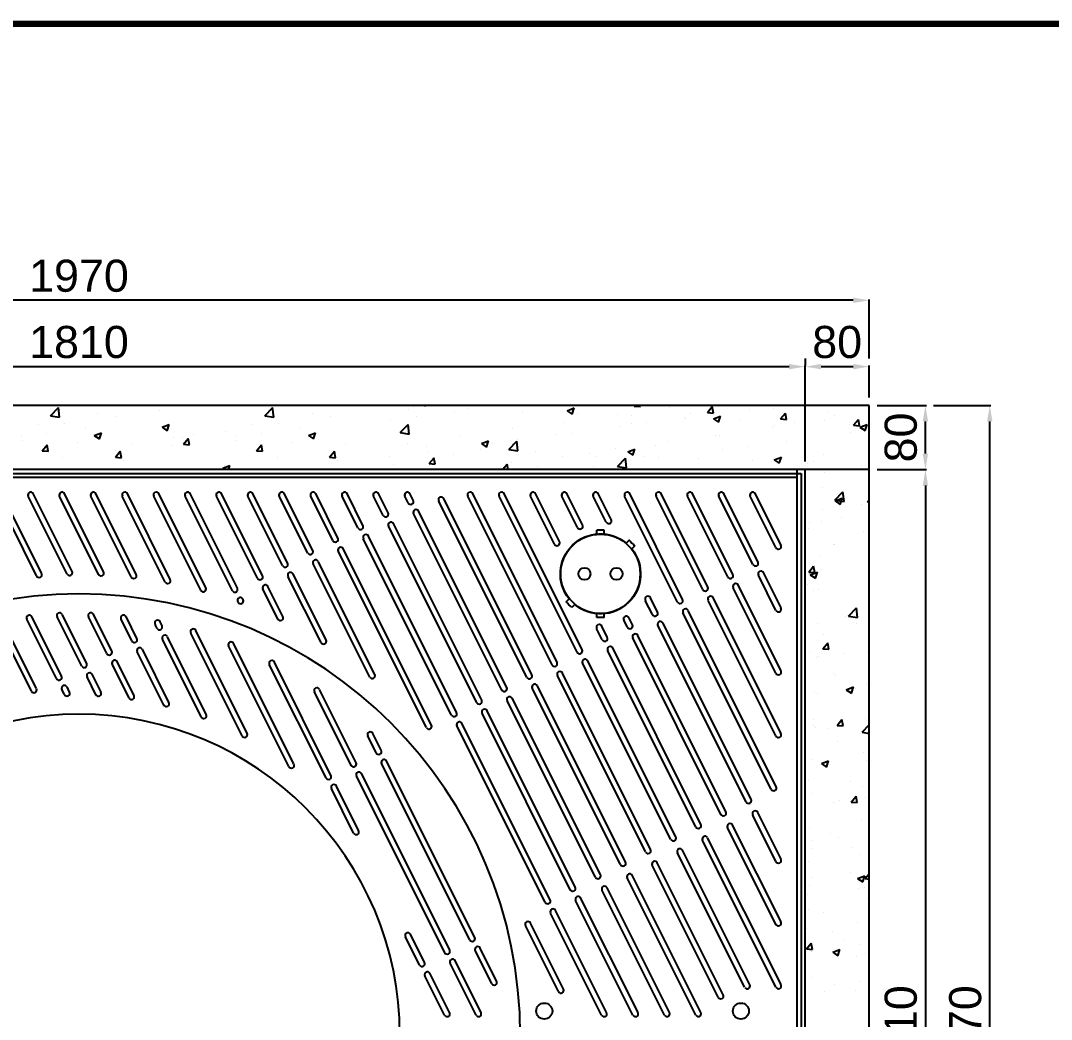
# Model space of a CAD drawing. Header units: millimetres. Extents: x 20003 to 26523, y -49763 to -45153.
# Drawn here: x 21369 to 22654, y -46549 to -45304 of the extents above; entities that cross this region are included whole.
import ezdxf

# ---------------------------------------------------------------- set-up
doc = ezdxf.new("R2010")
doc.units = ezdxf.units.MM
doc.layers.add('LAYOUT', color=7, linetype='Continuous')
doc.layers.add('받침틀', color=251, linetype='Continuous')
doc.styles.get("Standard").update_dxf_attribs({"font": 'arial.ttf'})
doc.dimstyles.new('ISO-25', dxfattribs={"dimtxt": 40, "dimasz": 20, "dimexe": 1.25, "dimexo": 10, "dimgap": 10, "dimtad": 1, "dimdec": 0, "dimtxsty": 'Standard', "dimcen": 2.5, "dimclrd": 3, "dimclre": 3, "dimclrt": 3, "dimadec": 0, "dimazin": 0, "dimtfac": 1, "dimtdec": 0, "dimtmove": 0, "dimatfit": 3, "dimfxl": 0, "dimarcsym": 0})

# ---------------------------------------------------------------- blocks, each defined once
blk = doc.blocks.new('*D36')
at = {"color": 3, "lineweight": -2, "transparency": 16777216}
for p, q in [((20537, -45725.3), (20537, -45734)), ((20557, -45735.3), (22327, -45735.3)), ((22347, -45853.6), (22347, -45734))]:
    blk.add_line(p, q, dxfattribs=at)
at = {"color": 3, "transparency": 16777216}
for points in [[(20557, -45731.9), (20557, -45738.6), (20537, -45735.3)], [(22327, -45731.9), (22327, -45738.6), (22347, -45735.3)]]:
    blk.add_solid(points, dxfattribs=at)
at = {"layer": 'Defpoints', "color": 0, "transparency": 16777216}
for p in [(20537, -45735.3), (22347, -45735.3), (22347, -45863.6)]:
    blk.add_point(p, dxfattribs=at)
at = {"color": 3, "transparency": 16777216, "insert": (21442, -45704.8), "char_height": 40, "attachment_point": 5}
blk.add_mtext('1810', dxfattribs=at)
blk = doc.blocks.new('*D37')
at = {"color": 3, "lineweight": -2, "transparency": 16777216}
for p, q in [((22347, -45725.3), (22347, -45734)), ((22367, -45735.3), (22407, -45735.3)), ((22427, -45773.6), (22427, -45734))]:
    blk.add_line(p, q, dxfattribs=at)
at = {"color": 3, "transparency": 16777216}
for points in [[(22367, -45731.9), (22367, -45738.6), (22347, -45735.3)], [(22407, -45731.9), (22407, -45738.6), (22427, -45735.3)]]:
    blk.add_solid(points, dxfattribs=at)
at = {"layer": 'Defpoints', "color": 0, "transparency": 16777216}
for p in [(22347, -45735.3), (22427, -45735.3), (22427, -45783.6)]:
    blk.add_point(p, dxfattribs=at)
at = {"color": 3, "transparency": 16777216, "insert": (22387, -45704.8), "char_height": 40, "attachment_point": 5}
blk.add_mtext('80', dxfattribs=at)
blk = doc.blocks.new('*D33')
at = {"color": 3, "lineweight": -2, "transparency": 16777216}
for p, q in [((20457, -45725.3), (20457, -45651.4)), ((22407, -45652.6), (20477, -45652.6)), ((22427, -45725.3), (22427, -45651.4))]:
    blk.add_line(p, q, dxfattribs=at)
at = {"color": 3, "transparency": 16777216}
for points in [[(20477, -45649.3), (20477, -45656), (20457, -45652.6)], [(22407, -45649.3), (22407, -45656), (22427, -45652.6)]]:
    blk.add_solid(points, dxfattribs=at)
at = {"layer": 'Defpoints', "color": 0, "transparency": 16777216}
for p in [(20457, -45652.6), (20457, -45735.3), (22427, -45735.3)]:
    blk.add_point(p, dxfattribs=at)
at = {"color": 3, "transparency": 16777216, "insert": (21442, -45622.2), "char_height": 40, "attachment_point": 5}
blk.add_mtext('1970', dxfattribs=at)
blk = doc.blocks.new('*D38')
at = {"color": 3, "lineweight": -2, "transparency": 16777216}
for p, q in [((22437, -45783.6), (22498.2, -45783.6)), ((22497, -45843.6), (22497, -45803.6)), ((22437, -45863.6), (22498.2, -45863.6))]:
    blk.add_line(p, q, dxfattribs=at)
at = {"color": 3, "transparency": 16777216}
for points in [[(22493.6, -45803.6), (22500.3, -45803.6), (22497, -45783.6)], [(22493.6, -45843.6), (22500.3, -45843.6), (22497, -45863.6)]]:
    blk.add_solid(points, dxfattribs=at)
at = {"layer": 'Defpoints', "color": 0, "transparency": 16777216}
for p in [(22427, -45783.6), (22497, -45783.6), (22427, -45863.6)]:
    blk.add_point(p, dxfattribs=at)
at = {"color": 3, "transparency": 16777216, "insert": (22466.5, -45823.6), "char_height": 40, "attachment_point": 5, "rotation": 90}
blk.add_mtext('80', dxfattribs=at)
blk = doc.blocks.new('*D39')
at = {"color": 3, "lineweight": -2, "transparency": 16777216}
for p, q in [((22477.6, -45863.6), (22498.2, -45863.6)), ((22497, -45883.6), (22497, -47253.6)), ((22437, -47273.6), (22498.2, -47273.6))]:
    blk.add_line(p, q, dxfattribs=at)
at = {"color": 3, "transparency": 16777216}
for points in [[(22493.6, -45883.6), (22500.3, -45883.6), (22497, -45863.6)], [(22493.6, -47253.6), (22500.3, -47253.6), (22497, -47273.6)]]:
    blk.add_solid(points, dxfattribs=at)
at = {"layer": 'Defpoints', "color": 0, "transparency": 16777216}
for p in [(22467.6, -45863.6), (22427, -47273.6), (22497, -47273.6)]:
    blk.add_point(p, dxfattribs=at)
at = {"color": 3, "transparency": 16777216, "insert": (22466.5, -46568.6), "char_height": 40, "attachment_point": 5, "rotation": 90}
blk.add_mtext('1410', dxfattribs=at)
blk = doc.blocks.new('*D34')
at = {"color": 3, "lineweight": -2, "transparency": 16777216}
for p, q in [((22507, -45783.6), (22578.5, -45783.6)), ((22577.2, -47333.6), (22577.2, -45803.6)), ((22507, -47353.6), (22578.5, -47353.6))]:
    blk.add_line(p, q, dxfattribs=at)
at = {"color": 3, "transparency": 16777216}
for points in [[(22573.9, -45803.6), (22580.6, -45803.6), (22577.2, -45783.6)], [(22573.9, -47333.6), (22580.6, -47333.6), (22577.2, -47353.6)]]:
    blk.add_solid(points, dxfattribs=at)
at = {"layer": 'Defpoints', "color": 0, "transparency": 16777216}
for p in [(22497, -45783.6), (22577.2, -45783.6), (22497, -47353.6)]:
    blk.add_point(p, dxfattribs=at)
at = {"color": 3, "transparency": 16777216, "insert": (22546.8, -46568.6), "char_height": 40, "attachment_point": 5, "rotation": 90}
blk.add_mtext('1570', dxfattribs=at)

msp = doc.modelspace()

# ---------------------------------------------------------------- linework, layer by layer
at = {"linetype": 'Continuous'}
for p, q in [((21406.6, -45796.5), (21416.5, -45786.2)), ((21417.9, -45798.3), (21416.5, -45786.2)), ((21673.6, -45796.5), (21683.5, -45786.2)), ((21684.8, -45798.3), (21683.4, -45786.2)), ((21859.4, -45785.1), (21859.4, -45785.1)), ((21873.1, -45783.6), (21874.1, -45784.3)), ((21874.1, -45784.3), (21874.3, -45783.6)), ((22050.3, -45790.2), (22059.2, -45786.8)), ((22056.6, -45794.5), (22059.2, -45786.8)), ((22134.1, -45784.4), (22134.8, -45783.6)), ((22134.1, -45784.4), (22141.7, -45785.1)), ((22141.7, -45785.1), (22141.4, -45783.6)), ((22177.8, -45786.3), (22177.8, -45786.3)), ((22225.2, -45792.4), (22231.4, -45785.1)), ((22232.8, -45793.1), (22231.3, -45785.1)), ((22239.4, -45785.2), (22239.4, -45785.2)), ((22309.1, -45784.3), (22309.1, -45784.3)), ((21406.6, -45796.5), (21417.9, -45798.2)), ((21465.6, -45794.1), (21465.6, -45794.1)), ((21488.7, -45797.2), (21488.7, -45797.2)), ((21542.4, -45789.5), (21542.4, -45789.5)), ((21673.5, -45796.5), (21684.8, -45798.2)), ((21732.5, -45794.1), (21732.5, -45794.1)), ((21755.6, -45797.2), (21755.6, -45797.2)), ((21852.9, -45789.1), (21852.9, -45789.1)), ((21862.2, -45797.4), (21862.2, -45797.4)), ((21910.3, -45791.1), (21910.3, -45791.1)), ((21927.2, -45787.9), (21927.2, -45787.9)), ((21995, -45790.8), (21995, -45790.8)), ((22050.3, -45790.3), (22056.6, -45794.5)), ((22062.8, -45793.6), (22062.8, -45793.6)), ((22112.6, -45795.3), (22112.6, -45795.3)), ((22130.6, -45796.5), (22130.6, -45796.5)), ((22197.1, -45799), (22197.1, -45799)), ((22198.4, -45799.4), (22198.4, -45799.4)), ((22204.7, -45793.6), (22204.7, -45793.6)), ((22225.2, -45792.4), (22232.8, -45793.1)), ((22232.8, -45800.4), (22241.7, -45797)), ((22232.8, -45800.4), (22239.1, -45804.7)), ((22239.1, -45804.7), (22241.7, -45797)), ((22277.3, -45788.5), (22277.3, -45788.5)), ((22307.2, -45788), (22307.2, -45788)), ((22316.3, -45800.4), (22322.4, -45793.1)), ((22316.3, -45800.4), (22323.9, -45801)), ((22323.8, -45801.1), (22322.4, -45793.1)), ((22375, -45790.9), (22375, -45790.9)), ((22383.3, -45796.1), (22383.3, -45796.1)), ((21391.5, -45806.8), (21391.5, -45806.8)), ((21423.5, -45806.2), (21423.5, -45806.2)), ((21450.2, -45812.2), (21450.2, -45812.2)), ((21545.5, -45810.9), (21554.4, -45807.4)), ((21545.5, -45810.9), (21551.8, -45815.1)), ((21551.8, -45815.1), (21554.4, -45807.5)), ((21658.4, -45806.8), (21658.4, -45806.8)), ((21690.4, -45806.2), (21690.4, -45806.2)), ((21717.2, -45812.2), (21717.2, -45812.2)), ((21830.4, -45801.6), (21830.4, -45801.6)), ((21842.2, -45817.5), (21852.1, -45807.2)), ((21853.5, -45819.3), (21852.1, -45807.2)), ((21982.5, -45812.9), (21982.5, -45812.9)), ((22046.6, -45804.8), (22046.6, -45804.8)), ((22117.2, -45809.6), (22117.2, -45809.6)), ((22130.7, -45806.3), (22130.7, -45806.3)), ((22149, -45805.4), (22149, -45805.4)), ((22266.2, -45802.2), (22266.2, -45802.2)), ((22306.4, -45810.9), (22306.4, -45810.9)), ((22309.2, -45808.8), (22309.2, -45808.8)), ((22334, -45805.1), (22334, -45805.1)), ((22371.6, -45802), (22371.6, -45802)), ((22401.8, -45808), (22401.8, -45808)), ((22407.4, -45808.3), (22413.5, -45801)), ((22407.4, -45808.3), (22415, -45809)), ((22414.9, -45809), (22413.5, -45801.1)), ((22415.3, -45810.6), (22424.2, -45807.2)), ((22415.3, -45810.6), (22421.7, -45814.9)), ((22421.7, -45814.9), (22424.2, -45807.2)), ((21370.3, -45822.7), (21370.3, -45822.7)), ((21402.1, -45818.5), (21402.1, -45818.5)), ((21461.1, -45821), (21470, -45817.6)), ((21461.1, -45821), (21467.4, -45825.3)), ((21467.4, -45825.3), (21470, -45817.6)), ((21560.3, -45823.8), (21560.3, -45823.8)), ((21570.9, -45824), (21570.9, -45824)), ((21572.1, -45832.1), (21578.3, -45824.8)), ((21579.7, -45832.8), (21578.2, -45824.9)), ((21584.4, -45819.5), (21584.4, -45819.5)), ((21624.5, -45815.7), (21624.5, -45815.7)), ((21637.3, -45822.7), (21637.3, -45822.7)), ((21669.1, -45818.5), (21669.1, -45818.5)), ((21728, -45821), (21736.9, -45817.6)), ((21728, -45821), (21734.3, -45825.3)), ((21734.3, -45825.3), (21736.9, -45817.6)), ((21842.2, -45817.5), (21853.5, -45819.3)), ((21917.3, -45821.8), (21917.3, -45821.8)), ((21988.9, -45826.4), (21988.9, -45826.4)), ((22037, -45820.1), (22037, -45820.1)), ((22056.6, -45819), (22056.6, -45819)), ((22235.2, -45821.5), (22235.2, -45821.5)), ((22240.4, -45820.5), (22240.4, -45820.5)), ((22404, -45817.5), (22404, -45817.5)), ((21371.8, -45826.8), (21371.8, -45826.8)), ((21396.3, -45840.1), (21402.4, -45832.8)), ((21403.8, -45840.8), (21402.4, -45832.8)), ((21439.6, -45829.7), (21439.6, -45829.7)), ((21507.3, -45832.5), (21507.3, -45832.5)), ((21557.1, -45833.3), (21557.1, -45833.3)), ((21572.1, -45832.1), (21579.7, -45832.8)), ((21638.7, -45826.8), (21638.7, -45826.8)), ((21663.2, -45840.1), (21669.3, -45832.8)), ((21670.7, -45840.8), (21669.3, -45832.8)), ((21706.5, -45829.7), (21706.5, -45829.7)), ((21774.3, -45832.5), (21774.3, -45832.5)), ((21851.3, -45831.4), (21851.3, -45831.4)), ((21875.1, -45835.4), (21875.1, -45835.4)), ((21942.9, -45838.3), (21942.9, -45838.3)), ((21943.6, -45831.2), (21952.5, -45827.8)), ((21943.6, -45831.2), (21949.9, -45835.5)), ((21949.9, -45835.5), (21952.5, -45827.8)), ((21957.1, -45830.6), (21957.1, -45830.6)), ((21977.7, -45838.6), (21987.6, -45828.2)), ((21977.7, -45838.5), (21989, -45840.3)), ((21982.5, -45831.7), (21982.5, -45831.7)), ((21989, -45840.3), (21987.6, -45828.2)), ((22111.1, -45837.5), (22111.1, -45837.5)), ((22126.1, -45841.4), (22135, -45838)), ((22132.4, -45845.6), (22135, -45838)), ((22161.1, -45834.2), (22161.1, -45834.2)), ((22176.3, -45828.6), (22176.3, -45828.6)), ((22243.9, -45838.6), (22243.9, -45838.6)), ((22275.7, -45834.4), (22275.7, -45834.4)), ((22323.8, -45828), (22323.8, -45828)), ((21396.3, -45840.1), (21403.9, -45840.8)), ((21422, -45848.4), (21422, -45848.4)), ((21487.2, -45839.5), (21487.2, -45839.5)), ((21487.4, -45848.1), (21493.5, -45840.8)), ((21487.4, -45848.1), (21495, -45848.8)), ((21494.9, -45848.8), (21493.4, -45840.8)), ((21497, -45851.7), (21497, -45851.7)), ((21663.2, -45840.1), (21670.8, -45840.8)), ((21688.9, -45848.4), (21688.9, -45848.4)), ((21754.1, -45839.5), (21754.1, -45839.5)), ((21754.3, -45848.1), (21760.4, -45840.8)), ((21754.3, -45848.1), (21761.9, -45848.8)), ((21761.8, -45848.8), (21760.4, -45840.8)), ((21764, -45851.7), (21764, -45851.7)), ((21828.8, -45847.5), (21828.8, -45847.5)), ((21876.9, -45841.2), (21876.9, -45841.2)), ((21878.5, -45856.1), (21884.6, -45848.8)), ((21886, -45856.7), (21884.5, -45848.8)), ((21908.5, -45844.5), (21908.5, -45844.5)), ((22010.7, -45841.1), (22010.7, -45841.1)), ((22045.1, -45847.1), (22045.1, -45847.1)), ((22078.5, -45844), (22078.5, -45844)), ((22087, -45846.9), (22087, -45846.9)), ((22113.3, -45859.6), (22123.2, -45849.3)), ((22124.5, -45861.3), (22123.1, -45849.3)), ((22126.1, -45841.4), (22132.4, -45845.6)), ((22146.3, -45846.9), (22146.3, -45846.9)), ((22163.7, -45849.1), (22163.7, -45849.1)), ((22214.1, -45849.7), (22214.1, -45849.7)), ((22308.6, -45851.5), (22317.5, -45848.1)), ((22308.6, -45851.6), (22314.9, -45855.8)), ((22314.9, -45855.8), (22317.5, -45848.1)), ((22370, -45844.3), (22370, -45844.3)), ((21416.8, -45862.3), (21416.8, -45862.3)), ((21621.3, -45862), (21630.2, -45858.6)), ((21621.3, -45862), (21623.7, -45863.6)), ((21622.9, -45858), (21622.9, -45858)), ((21628.5, -45863.6), (21630.2, -45858.6)), ((21683.7, -45862.3), (21683.7, -45862.3)), ((21834.4, -45857.2), (21834.4, -45857.2)), ((21878.5, -45856.1), (21886.1, -45856.7)), ((21969.9, -45863.6), (21975.7, -45856.7)), ((21976.9, -45863.6), (21975.6, -45856.7)), ((21981, -45855.2), (21981, -45855.2)), ((22013, -45859.6), (22013, -45859.6)), ((22083.8, -45859.6), (22083.8, -45859.6)), ((22113.2, -45859.6), (22124.5, -45861.3)), ((22115.6, -45855.5), (22115.6, -45855.5)), ((22238.9, -45862.7), (22238.9, -45862.7)), ((22281.9, -45852.6), (22281.9, -45852.6)), ((22304.8, -45853.2), (22304.8, -45853.2)), ((22349.7, -45855.5), (22349.7, -45855.5)), ((22357.7, -45853.2), (22357.7, -45853.2)), ((22402.4, -45863.4), (22402.4, -45863.4)), ((22417.5, -45858.3), (22417.5, -45858.3)), ((22370.6, -45867.6), (22370.6, -45867.6)), ((22368.5, -45886.5), (22368.5, -45886.5)), ((22384.3, -45901.6), (22394.2, -45891.3)), ((22384.3, -45901.6), (22395.6, -45903.3)), ((22384.4, -45902.7), (22393.3, -45899.3)), ((22384.4, -45902.7), (22390.8, -45907)), ((22390.8, -45907), (22393.3, -45899.3)), ((22395.6, -45903.4), (22394.2, -45891.3)), ((22425, -45903.9), (22427, -45901.6)), ((22369, -45913.5), (22369, -45913.5)), ((22417.1, -45907.1), (22417.1, -45907.1)), ((22425, -45903.9), (22427, -45904)), ((22426.5, -45916.3), (22426.5, -45916.3)), ((22352.5, -45929), (22352.5, -45929)), ((22367, -45928.8), (22367, -45928.8)), ((22392.8, -45923.2), (22392.8, -45923.2)), ((22351.8, -45937.4), (22351.8, -45937.4)), ((22419.6, -45940.3), (22419.6, -45940.3)), ((22382.9, -45956.9), (22382.9, -45956.9)), ((22383.7, -45957.2), (22383.7, -45957.2)), ((22365.4, -45971.1), (22365.4, -45971.1)), ((22351.6, -45991.4), (22357.7, -45984.1)), ((22351.6, -45991.4), (22359.2, -45992.1)), ((22353.5, -45994.8), (22362.4, -45991.4)), ((22359.1, -45992.1), (22357.6, -45984.1)), ((22359.8, -45999), (22362.4, -45991.4)), ((22367.5, -45987.8), (22367.5, -45987.8)), ((22353.5, -45994.8), (22359.8, -45999)), ((22350.3, -46007.3), (22350.3, -46007.3)), ((22357.3, -46014), (22357.3, -46014)), ((22363.9, -46013.4), (22363.9, -46013.4)), ((22401.2, -46046.4), (22411.1, -46036)), ((22412.5, -46048.1), (22411.1, -46036)), ((22362.3, -46055.7), (22362.3, -46055.7)), ((22397.1, -46046.9), (22397.1, -46046.9)), ((22401.2, -46046.3), (22412.5, -46048.1)), ((22410.6, -46055.5), (22410.6, -46055.5)), ((22426.5, -46047.5), (22426.5, -46047.5)), ((22369.6, -46069.7), (22369.6, -46069.7)), ((22369.2, -46087), (22375.3, -46079.7)), ((22376.7, -46087.6), (22375.2, -46079.7)), ((22426.2, -46077.1), (22426.2, -46077.1)), ((22352.1, -46089.8), (22352.1, -46089.8)), ((22369.2, -46087), (22376.8, -46087.6)), ((22395.5, -46092.8), (22395.5, -46092.8)), ((22424.9, -46089.8), (22424.9, -46089.8)), ((22360.8, -46097.9), (22360.8, -46097.9)), ((22363.7, -46097), (22363.7, -46097)), ((22382.5, -46117.7), (22382.5, -46117.7)), ((22385.3, -46120.1), (22385.3, -46120.1)), ((22398.4, -46138), (22407.3, -46134.6)), ((22404.8, -46142.3), (22407.3, -46134.6)), ((22423.4, -46132.1), (22423.4, -46132.1)), ((22359.2, -46140.2), (22359.2, -46140.2)), ((22362, -46142.9), (22362, -46142.9)), ((22398.4, -46138), (22404.8, -46142.3)), ((22410.1, -46136.5), (22410.1, -46136.5)), ((22357, -46174.9), (22357, -46174.9)), ((22357.7, -46182.5), (22357.7, -46182.5)), ((22360.6, -46185), (22360.6, -46185)), ((22386.8, -46182.5), (22392.9, -46175.2)), ((22386.8, -46182.5), (22394.4, -46183.2)), ((22394.3, -46183.2), (22392.9, -46175.2)), ((22418, -46191.1), (22427, -46181.8)), ((22421.8, -46174.4), (22421.8, -46174.4)), ((22376.7, -46186.6), (22376.7, -46186.6)), ((22418, -46191.1), (22427, -46192.5)), ((22387.4, -46202.1), (22387.4, -46202.1)), ((22420.3, -46216.6), (22420.3, -46216.6)), ((22356.1, -46224.8), (22356.1, -46224.8)), ((22367.5, -46230.1), (22376.4, -46226.7)), ((22367.5, -46230.1), (22373.9, -46234.4)), ((22373.9, -46234.4), (22376.4, -46226.7)), ((22423.5, -46226.1), (22423.5, -46226.1)), ((22425.8, -46237.9), (22425.8, -46237.9)), ((22351.7, -46250.6), (22351.7, -46250.6)), ((22403.1, -46252.4), (22403.1, -46252.4)), ((22418.7, -46258.9), (22418.7, -46258.9)), ((22354.6, -46267), (22354.6, -46267)), ((22404.4, -46278), (22410.6, -46270.7)), ((22412, -46278.7), (22410.5, -46270.7)), ((22421.9, -46272), (22421.9, -46272)), ((22382.2, -46278.5), (22382.2, -46278.5)), ((22390.1, -46276.2), (22390.1, -46276.2)), ((22404.4, -46278), (22412, -46278.7)), ((22417.2, -46301.2), (22417.2, -46301.2)), ((22353.1, -46309.3), (22353.1, -46309.3)), ((22356.7, -46326.3), (22356.7, -46326.3)), ((22378.4, -46317.3), (22378.4, -46317.3)), ((22388.5, -46322.1), (22388.5, -46322.1)), ((22356.6, -46335.7), (22356.6, -46335.7)), ((22405.2, -46334.4), (22405.2, -46334.4)), ((22351.5, -46351.6), (22351.5, -46351.6)), ((22415.7, -46343.5), (22415.7, -46343.5)), ((22403.2, -46365.9), (22403.2, -46365.9)), ((22355.1, -46372.2), (22355.1, -46372.2)), ((22412.4, -46373.3), (22418.8, -46377.6)), ((22412.5, -46373.3), (22421.3, -46369.9)), ((22418.8, -46377.6), (22421.3, -46369.9)), ((22422.1, -46373.5), (22427, -46367.7)), ((22422.1, -46373.5), (22427, -46374)), ((22353.1, -46381.9), (22353.1, -46381.9)), ((22414.1, -46385.7), (22414.1, -46385.7)), ((22420.9, -46384.7), (22420.9, -46384.7)), ((22350, -46393.9), (22350, -46393.9)), ((22425.4, -46398.7), (22425.4, -46398.7)), ((22351.4, -46411.4), (22351.4, -46411.4)), ((22369.8, -46416), (22369.8, -46416)), ((22412.6, -46428), (22412.6, -46428)), ((22348.4, -46436.2), (22348.4, -46436.2)), ((22381.8, -46439.3), (22381.8, -46439.3)), ((22348.6, -46461.1), (22354.7, -46453.8)), ((22356.1, -46461.8), (22354.6, -46453.8)), ((22396.2, -46449.6), (22396.2, -46449.6)), ((22416.6, -46455.5), (22416.6, -46455.5)), ((22348.6, -46461.1), (22356.2, -46461.8)), ((22355.2, -46463.8), (22355.2, -46463.8)), ((22381.5, -46465.4), (22390.4, -46462)), ((22381.5, -46465.4), (22387.9, -46469.7)), ((22387.9, -46469.7), (22390.4, -46462)), ((22422.9, -46466.7), (22422.9, -46466.7)), ((22411, -46470.3), (22411, -46470.3)), ((22356.2, -46496.5), (22356.2, -46496.5)), ((22383.2, -46505.6), (22383.2, -46505.6)), ((22415, -46501.4), (22415, -46501.4)), ((22370.9, -46514.2), (22370.9, -46514.2)), ((22409.5, -46512.6), (22409.5, -46512.6))]:
    msp.add_line(p, q, dxfattribs=at)
for p, q in [((20542, -45868.6), (22342, -45868.6)), ((22342, -45868.6), (22342, -46568.6)), ((21389.1, -45996.1), (21339.5, -45896.8)), ((21395.4, -45992.9), (21345.8, -45893.6)), ((21427.2, -45993.8), (21378.6, -45896.8)), ((21433.4, -45990.7), (21384.9, -45893.6)), ((21466.5, -45994.2), (21417.8, -45896.8)), ((21472.7, -45991), (21424, -45893.6)), ((21507.2, -45997.4), (21456.9, -45896.8)), ((21513.4, -45994.2), (21463.2, -45893.6)), ((21549.5, -46003.8), (21496, -45896.8)), ((21555.8, -46000.7), (21502.3, -45893.6)), ((21593.8, -46014.1), (21535.2, -45896.8)), ((21600.1, -46010.9), (21541.4, -45893.6)), ((21633.2, -46014.6), (21574.3, -45896.8)), ((21639.5, -46011.5), (21580.5, -45893.6)), ((21664.5, -45999), (21613.4, -45896.8)), ((21670.8, -45995.9), (21619.7, -45893.6)), ((21695.8, -45983.3), (21652.5, -45896.8)), ((21702.1, -45980.2), (21658.8, -45893.6)), ((21727.1, -45967.7), (21691.7, -45896.8)), ((21733.4, -45964.5), (21697.9, -45893.6)), ((21758.4, -45952), (21730.8, -45896.8)), ((21764.7, -45948.9), (21737.1, -45893.6)), ((21789.7, -45936.4), (21769.9, -45896.8)), ((21796, -45933.2), (21776.2, -45893.6)), ((21821, -45920.7), (21809.1, -45896.8)), ((21827.3, -45917.6), (21815.3, -45893.6)), ((21852.4, -45905.1), (21848.2, -45896.8)), ((21858.6, -45901.9), (21854.5, -45893.6)), ((22000.3, -46122.7), (21890.4, -45902.8)), ((22006.6, -46119.6), (21896.6, -45899.7)), ((22031.6, -46107.1), (21926.5, -45896.8)), ((22037.9, -46103.9), (21932.7, -45893.6)), ((22062.9, -46091.4), (21965.6, -45896.8)), ((22069.2, -46088.3), (21971.9, -45893.6)), ((22034.6, -45956.6), (22004.7, -45896.8)), ((22040.9, -45953.4), (22011, -45893.6)), ((22063.3, -45935.7), (22043.9, -45896.8)), ((22069.6, -45932.6), (22050.1, -45893.6)), ((22099.1, -45929), (22083, -45896.8)), ((22105.4, -45925.9), (22089.3, -45893.6)), ((22188.1, -46028.8), (22122.1, -45896.8)), ((22194.4, -46025.7), (22128.4, -45893.6)), ((22219.4, -46013.1), (22161.3, -45896.8)), ((22225.7, -46010), (22167.5, -45893.6)), ((22250.7, -45997.5), (22200.4, -45896.8)), ((22257, -45994.4), (22206.6, -45893.6)), ((22282, -45981.8), (22239.5, -45896.8)), ((22288.3, -45978.7), (22245.8, -45893.6)), ((22310.7, -45960.9), (22278.6, -45896.8)), ((22317, -45957.8), (22284.9, -45893.6)), ((21975.3, -46135.2), (21865.3, -45915.4)), ((21969, -46138.4), (21859.1, -45918.5)), ((21937.7, -46154), (21827.8, -45934.1)), ((21944, -46150.9), (21834, -45931)), ((22096.5, -45939.1), (22087.5, -45939.1)), ((22087.5, -45944.4), (22087.5, -45939.1)), ((22096.5, -45944.4), (22096.5, -45939.1)), ((21906.4, -46169.7), (21796.4, -45949.8)), ((21912.6, -46166.5), (21802.7, -45946.7)), ((21875.1, -46185.3), (21765.1, -45965.4)), ((21881.3, -46182.2), (21771.4, -45962.3)), ((21810.7, -46119.1), (21740.1, -45978)), ((21804.4, -46122.3), (21733.8, -45981.1)), ((22317, -46036), (22295, -45992.1)), ((21743.8, -46079.2), (21702.5, -45996.7)), ((21750, -46076.1), (21708.8, -45993.6)), ((22310.7, -46039.2), (22288.8, -45995.3)), ((21690, -46049.9), (21671.2, -46012.4)), ((21696.2, -46046.7), (21677.5, -46009.3)), ((22310.7, -46117.4), (22257.4, -46010.9)), ((22317, -46114.3), (22263.7, -46007.8)), ((21640.4, -46029), (21639.9, -46028.1)), ((21646.6, -46025.8), (21646.2, -46024.9)), ((22156.8, -46044.4), (22147.9, -46026.7)), ((22163.1, -46041.3), (22154.2, -46023.6)), ((22310.7, -46195.7), (22226.1, -46026.6)), ((22317, -46192.5), (22232.4, -46023.4)), ((21451.6, -46105.4), (21421, -46044.1)), ((21483, -46089.8), (21460, -46044)), ((22087.5, -46048.1), (22087.5, -46042.9)), ((22096.5, -46048.1), (22096.5, -46042.9)), ((22304.8, -46262.1), (22194.8, -46042.2)), ((22311, -46259), (22201.1, -46039.1)), ((21382.8, -46139.9), (21340.6, -46055.5)), ((21389, -46136.7), (21346.8, -46052.3)), ((21414.1, -46124.2), (21377, -46050.1)), ((21420.3, -46121.1), (21383.3, -46046.9)), ((21445.4, -46108.5), (21414.7, -46047.2)), ((21476.7, -46092.9), (21453.8, -46047.1)), ((21508, -46077.2), (21494.4, -46050.1)), ((21514.3, -46074.1), (21500.7, -46046.9)), ((21539.3, -46061.6), (21536.8, -46056.6)), ((21545.6, -46058.5), (21543.1, -46053.5)), ((22096.5, -46048.1), (22087.5, -46048.1)), ((22125.5, -46060.1), (22121.1, -46051.3)), ((22131.8, -46057), (22127.4, -46048.2)), ((22279.7, -46274.6), (22169.8, -46054.7)), ((21645.4, -46195.5), (21581.3, -46067.4)), ((21651.6, -46192.4), (21587.6, -46064.2)), ((22094.2, -46075.7), (22087.2, -46061.8)), ((22100.5, -46072.6), (22093.5, -46058.6)), ((22248.4, -46290.3), (22138.5, -46070.4)), ((22273.5, -46277.7), (22163.5, -46057.9)), ((21594.5, -46172), (21546, -46075)), ((21600.7, -46168.8), (21552.3, -46071.9)), ((21709.9, -46230.6), (21634.8, -46080.3)), ((22242.2, -46293.4), (22132.2, -46073.5)), ((21547.9, -46157.1), (21514.7, -46090.7)), ((21554.2, -46153.9), (21521, -46087.5)), ((21703.6, -46233.8), (21628.5, -46083.5)), ((22210.9, -46309), (22100.9, -46089.2)), ((22217.1, -46305.9), (22107.2, -46086)), ((21504.4, -46148.3), (21483.4, -46106.3)), ((21510.6, -46145.1), (21489.7, -46103.2)), ((21749.9, -46247.9), (21679.2, -46106.7)), ((21756.1, -46244.8), (21685.5, -46103.5)), ((22179.6, -46324.7), (22069.6, -46104.8)), ((22185.8, -46321.6), (22075.9, -46101.7)), ((21469.5, -46141), (21458.4, -46118.8)), ((22148.3, -46340.3), (22038.3, -46120.5)), ((22154.5, -46337.2), (22044.6, -46117.3)), ((21430.3, -46140.9), (21427.1, -46134.5)), ((21463.2, -46144.2), (21452.1, -46122)), ((22123.2, -46352.9), (22013.3, -46133)), ((21424, -46144), (21420.8, -46137.6)), ((21781.2, -46232.3), (21735.4, -46140.7)), ((21787.4, -46229.1), (21741.6, -46137.6)), ((22116.9, -46356), (22007, -46136.1)), ((22085.6, -46371.7), (21975.7, -46151.8)), ((22091.9, -46368.5), (21982, -46148.6)), ((22054.3, -46387.3), (21944.4, -46167.4)), ((22060.6, -46384.2), (21950.7, -46164.3)), ((22023, -46403), (21913.1, -46183.1)), ((22029.3, -46399.8), (21919.4, -46180)), ((21812.5, -46216.6), (21802, -46195.7)), ((21818.7, -46213.5), (21808.3, -46192.5)), ((21929.1, -46449.9), (21819.2, -46230)), ((21935.4, -46446.8), (21825.4, -46226.9)), ((21897.8, -46465.6), (21787.9, -46245.7)), ((21904.1, -46462.4), (21794.1, -46242.6)), ((21784.3, -46316.8), (21756.6, -46261.3)), ((21790.5, -46313.6), (21762.8, -46258.2)), ((22310.7, -46352.2), (22281.7, -46294.3)), ((22317, -46349.1), (22288, -46291.2)), ((22310.7, -46430.5), (22250.4, -46309.9)), ((22317, -46427.3), (22256.7, -46306.8)), ((22310.7, -46508.7), (22219.1, -46325.6)), ((22317, -46505.6), (22225.4, -46322.5)), ((22278, -46505.9), (22194.1, -46338.1)), ((22271.7, -46509), (22187.8, -46341.2)), ((22238.7, -46521.3), (22156.5, -46356.9)), ((22245, -46518.2), (22162.8, -46353.8)), ((22210.8, -46543.6), (22125.2, -46372.5)), ((22217, -46540.5), (22131.5, -46369.4)), ((22171.6, -46543.6), (22093.9, -46388.2)), ((22177.9, -46540.5), (22100.2, -46385.1)), ((22132.5, -46543.6), (22061, -46400.7)), ((22138.8, -46540.5), (22067.3, -46397.6)), ((22093.4, -46543.6), (22029.7, -46416.4)), ((22099.6, -46540.5), (22036, -46413.2)), ((22045.9, -46511.3), (22004.7, -46428.9)), ((21872.8, -46478.1), (21855.1, -46442.8)), ((22039.6, -46514.4), (21998.4, -46432)), ((21866.5, -46481.2), (21848.9, -46445.9)), ((21956.4, -46504.4), (21935.8, -46463.3)), ((21962.6, -46501.3), (21942.1, -46460.2)), ((21936.9, -46543.6), (21904.5, -46479)), ((21943.1, -46540.5), (21910.8, -46475.9)), ((21904, -46540.5), (21879.5, -46491.5)), ((21897.7, -46543.6), (21873.2, -46494.6))]:
    msp.add_line(p, q)
msp.add_lwpolyline([(22056.3, -46035.6, -0.045549), (22049.3, -46028.4), (22052.9, -46024.9, -0.904534), (22124, -45955.3), (22127.6, -45951.7, -0.045549), (22134.6, -45958.9), (22131, -45962.4, -0.904534), (22059.9, -46032)], format="xyb", close=True)
for centre, radius in [((22092, -45993.6), 49.5), ((22072, -45993.6), 7.5), ((22112, -45993.6), 7.5), ((22022, -46538.6), 10), ((22267, -46538.6), 10)]:
    msp.add_circle(centre, radius)
for centre, radius, start, end in [((21381.8, -45895.2), 3.5, 26.5651, 206.5651), ((21420.9, -45895.2), 3.5, 26.5651, 206.5651), ((21460, -45895.2), 3.5, 26.5651, 206.5651), ((21499.2, -45895.2), 3.5, 26.5651, 206.5651), ((21538.3, -45895.2), 3.5, 26.5651, 206.5651), ((21577.4, -45895.2), 3.5, 26.5651, 206.5651), ((21616.5, -45895.2), 3.5, 26.5651, 206.5651), ((21655.7, -45895.2), 3.5, 26.5651, 206.5651), ((21694.8, -45895.2), 3.5, 26.5651, 206.5651), ((21733.9, -45895.2), 3.5, 26.5651, 206.5651), ((21773.1, -45895.2), 3.5, 26.5651, 206.5651), ((21812.2, -45895.2), 3.5, 26.5651, 206.5651), ((21851.3, -45895.2), 3.5, 26.5651, 206.5651), ((21855.5, -45903.5), 3.5, 206.5651, 26.5651), ((21893.5, -45901.3), 3.5, 26.5651, 206.5651), ((21929.6, -45895.2), 3.5, 26.5651, 206.5651), ((21968.7, -45895.2), 3.5, 26.5651, 206.5651), ((22007.9, -45895.2), 3.5, 26.5651, 206.5651), ((22047, -45895.2), 3.5, 26.5651, 206.5651), ((22086.1, -45895.2), 3.5, 26.5651, 206.5651), ((22125.3, -45895.2), 3.5, 26.5651, 206.5651), ((22164.4, -45895.2), 3.5, 26.5651, 206.5651), ((22203.5, -45895.2), 3.5, 26.5651, 206.5651), ((22242.6, -45895.2), 3.5, 26.5651, 206.5651), ((22281.8, -45895.2), 3.5, 26.5651, 206.5651), ((21862.2, -45916.9), 3.5, 26.5651, 206.5651), ((21824.2, -45919.2), 3.5, 206.5651, 26.5651), ((21830.9, -45932.6), 3.5, 26.5651, 206.5651), ((22102.3, -45927.5), 3.5, 206.5651, 26.5651), ((21792.9, -45934.8), 3.5, 206.5651, 26.5651), ((22066.5, -45934.2), 3.5, 206.5651, 26.5651), ((21761.6, -45950.5), 3.5, 206.5651, 26.5651), ((21799.6, -45948.2), 3.5, 26.5651, 206.5651), ((22037.8, -45955), 3.5, 206.5651, 26.5651), ((21730.3, -45966.1), 3.5, 206.5651, 26.5651), ((21768.3, -45963.9), 3.5, 26.5651, 206.5651), ((22313.8, -45959.3), 3.5, 206.5651, 26.5651), ((21699, -45981.8), 3.5, 206.5651, 26.5651), ((21737, -45979.5), 3.5, 26.5651, 206.5651), ((22285.2, -45980.3), 3.5, 206.5651, 26.5651), ((21392.3, -45994.5), 3.5, 206.5651, 26.5651), ((21430.3, -45992.3), 3.5, 206.5651, 26.5651), ((21469.6, -45992.6), 3.5, 206.5651, 26.5651), ((21705.7, -45995.2), 3.5, 26.5651, 206.5651), ((22291.9, -45993.7), 3.5, 26.5651, 206.5651), ((21510.3, -45995.8), 3.5, 206.5651, 26.5651), ((21552.7, -46002.2), 3.5, 206.5651, 26.5651), ((21667.7, -45997.4), 3.5, 206.5651, 26.5651), ((22253.9, -45995.9), 3.5, 206.5651, 26.5651), ((22260.6, -46009.3), 3.5, 26.5651, 206.5651), ((21442, -46568.6), 550, 0, 180), ((21596.9, -46012.5), 3.5, 206.5651, 26.5651), ((21636.3, -46013.1), 3.5, 206.5651, 26.5651), ((21674.4, -46010.8), 3.5, 26.5651, 206.5651), ((22222.6, -46011.6), 3.5, 206.5651, 26.5651), ((21643.1, -46026.5), 3.5, 26.5651, 206.5651), ((21643.5, -46027.4), 3.5, 206.5651, 26.5651), ((22151.1, -46025.1), 3.5, 26.5651, 206.5651), ((22191.3, -46027.2), 3.5, 206.5651, 26.5651), ((22229.3, -46025), 3.5, 26.5651, 206.5651), ((21417.8, -46045.6), 3.5, 26.5651, 206.5651), ((21456.9, -46045.5), 3.5, 26.5651, 206.5651), ((22160, -46042.9), 3.5, 206.5651, 26.5651), ((22198, -46040.6), 3.5, 26.5651, 206.5651), ((22313.8, -46037.6), 3.5, 206.5651, 26.5651), ((21380.1, -46048.5), 3.5, 26.5651, 206.5651), ((21497.5, -46048.5), 3.5, 26.5651, 206.5651), ((21539.9, -46055), 3.5, 26.5651, 206.5651), ((21693.1, -46048.3), 3.5, 206.5651, 26.5651), ((22090.4, -46060.2), 3.5, 26.5651, 206.5651), ((22124.2, -46049.7), 3.5, 26.5651, 206.5651), ((22128.7, -46058.5), 3.5, 206.5651, 26.5651), ((22166.7, -46056.3), 3.5, 26.5651, 206.5651), ((21542.4, -46060), 3.5, 206.5651, 26.5651), ((21549.1, -46073.4), 3.5, 26.5651, 206.5651), ((21584.5, -46065.8), 3.5, 26.5651, 206.5651), ((22135.4, -46071.9), 3.5, 26.5651, 206.5651), ((21511.1, -46075.7), 3.5, 206.5651, 26.5651), ((21631.6, -46081.9), 3.5, 26.5651, 206.5651), ((21746.9, -46077.7), 3.5, 206.5651, 26.5651), ((22097.3, -46074.2), 3.5, 206.5651, 26.5651), ((21479.8, -46091.3), 3.5, 206.5651, 26.5651), ((21517.8, -46089.1), 3.5, 26.5651, 206.5651), ((22066, -46089.8), 3.5, 206.5651, 26.5651), ((22104.1, -46087.6), 3.5, 26.5651, 206.5651), ((21448.5, -46107), 3.5, 206.5651, 26.5651), ((21486.5, -46104.7), 3.5, 26.5651, 206.5651), ((21682.4, -46105.1), 3.5, 26.5651, 206.5651), ((22034.7, -46105.5), 3.5, 206.5651, 26.5651), ((22072.8, -46103.3), 3.5, 26.5651, 206.5651), ((21417.2, -46122.6), 3.5, 206.5651, 26.5651), ((21455.2, -46120.4), 3.5, 26.5651, 206.5651), ((21807.6, -46120.7), 3.5, 206.5651, 26.5651), ((22003.4, -46121.1), 3.5, 206.5651, 26.5651), ((22041.4, -46118.9), 3.5, 26.5651, 206.5651), ((22313.8, -46115.8), 3.5, 206.5651, 26.5651), ((21423.9, -46136.1), 3.5, 26.5651, 206.5651), ((22010.1, -46134.6), 3.5, 26.5651, 206.5651), ((21385.9, -46138.3), 3.5, 206.5651, 26.5651), ((21427.1, -46142.5), 3.5, 206.5651, 26.5651), ((21466.3, -46142.6), 3.5, 206.5651, 26.5651), ((21507.5, -46146.7), 3.5, 206.5651, 26.5651), ((21738.5, -46139.1), 3.5, 26.5651, 206.5651), ((21972.1, -46136.8), 3.5, 206.5651, 26.5651), ((21978.8, -46150.2), 3.5, 26.5651, 206.5651), ((21551, -46155.5), 3.5, 206.5651, 26.5651), ((21940.8, -46152.4), 3.5, 206.5651, 26.5651), ((21442, -46568.6), 400, 0, 180), ((21597.6, -46170.4), 3.5, 206.5651, 26.5651), ((21909.5, -46168.1), 3.5, 206.5651, 26.5651), ((21947.5, -46165.9), 3.5, 26.5651, 206.5651), ((21878.2, -46183.8), 3.5, 206.5651, 26.5651), ((21916.2, -46181.5), 3.5, 26.5651, 206.5651), ((21648.5, -46193.9), 3.5, 206.5651, 26.5651), ((21805.1, -46194.1), 3.5, 26.5651, 206.5651), ((22313.8, -46194.1), 3.5, 206.5651, 26.5651), ((21815.6, -46215.1), 3.5, 206.5651, 26.5651), ((21706.8, -46232.2), 3.5, 206.5651, 26.5651), ((21784.3, -46230.7), 3.5, 206.5651, 26.5651), ((21822.3, -46228.5), 3.5, 26.5651, 206.5651), ((21753, -46246.4), 3.5, 206.5651, 26.5651), ((21791, -46244.1), 3.5, 26.5651, 206.5651), ((21759.7, -46259.8), 3.5, 26.5651, 206.5651), ((22307.9, -46260.5), 3.5, 206.5651, 26.5651), ((22276.6, -46276.2), 3.5, 206.5651, 26.5651), ((22245.3, -46291.8), 3.5, 206.5651, 26.5651), ((22284.9, -46292.7), 3.5, 26.5651, 206.5651), ((21787.4, -46315.2), 3.5, 206.5651, 26.5651), ((22214, -46307.5), 3.5, 206.5651, 26.5651), ((22253.6, -46308.4), 3.5, 26.5651, 206.5651), ((22182.7, -46323.1), 3.5, 206.5651, 26.5651), ((22222.3, -46324), 3.5, 26.5651, 206.5651), ((22151.4, -46338.8), 3.5, 206.5651, 26.5651), ((22191, -46339.7), 3.5, 26.5651, 206.5651), ((22120.1, -46354.4), 3.5, 206.5651, 26.5651), ((22159.7, -46355.3), 3.5, 26.5651, 206.5651), ((22313.8, -46350.6), 3.5, 206.5651, 26.5651), ((22088.8, -46370.1), 3.5, 206.5651, 26.5651), ((22128.4, -46371), 3.5, 26.5651, 206.5651), ((22057.5, -46385.7), 3.5, 206.5651, 26.5651), ((22097, -46386.6), 3.5, 26.5651, 206.5651), ((22026.2, -46401.4), 3.5, 206.5651, 26.5651), ((22064.2, -46399.2), 3.5, 26.5651, 206.5651), ((22032.9, -46414.8), 3.5, 26.5651, 206.5651), ((22001.6, -46430.5), 3.5, 26.5651, 206.5651), ((22313.8, -46428.9), 3.5, 206.5651, 26.5651), ((21852, -46444.4), 3.5, 26.5651, 206.5651), ((21932.2, -46448.3), 3.5, 206.5651, 26.5651), ((21900.9, -46464), 3.5, 206.5651, 26.5651), ((21939, -46461.8), 3.5, 26.5651, 206.5651), ((21869.6, -46479.7), 3.5, 206.5651, 26.5651), ((21907.7, -46477.4), 3.5, 26.5651, 206.5651), ((21876.3, -46493.1), 3.5, 26.5651, 206.5651), ((21959.5, -46502.8), 3.5, 206.5651, 26.5651), ((22274.9, -46507.5), 3.5, 206.5651, 26.5651), ((22313.8, -46507.2), 3.5, 206.5651, 26.5651), ((22042.7, -46512.8), 3.5, 206.5651, 26.5651), ((22241.9, -46519.8), 3.5, 206.5651, 26.5651), ((21900.9, -46542.1), 3.5, 206.5651, 26.5651), ((21940, -46542.1), 3.5, 206.5651, 26.5651), ((22096.5, -46542.1), 3.5, 206.5651, 26.5651), ((22135.6, -46542.1), 3.5, 206.5651, 26.5651), ((22174.8, -46542.1), 3.5, 206.5651, 26.5651), ((22213.9, -46542.1), 3.5, 206.5651, 26.5651)]:
    msp.add_arc(centre, radius, start, end)
at = {"layer": 'LAYOUT', "const_width": 7.76}
msp.add_lwpolyline([(20158.2, -49607.7), (26367.5, -49607.7), (26367.5, -45307.8), (20158.2, -45307.8)], close=True, dxfattribs=at)
at = {"layer": '받침틀'}
for p, q in [((22427, -45783.6), (20457, -45783.6)), ((22427, -47353.6), (22427, -45783.6)), ((22427, -45863.6), (20457, -45863.6)), ((22337, -47273.6), (22337, -45863.6)), ((22347, -47273.6), (22347, -45863.6)), ((22337, -45873.6), (20547, -45873.6))]:
    msp.add_line(p, q, dxfattribs=at)

# ---------------------------------------------------------------- dimensions: what is measured, and where the dimension line sits
for base, p1, p2, picture, middle in [((20457, -45652.6), (22427, -45735.3), (20457, -45735.3), '*D33', (21442, -45622.2)), ((22347, -45735.3), (20537, -45735.3), (22347, -45863.6), '*D36', (21442, -45704.8)), ((22427, -45735.3), (22347, -45735.3), (22427, -45783.6), '*D37', (22387, -45704.8))]:
    dim = msp.add_linear_dim(base=base, p1=p1, p2=p2, dimstyle='ISO-25')
    dim.commit()
    dim.dimension.update_dxf_attribs({"geometry": picture, "text_midpoint": middle})
for base, p1, p2, picture, middle in [((22497, -45783.6), (22427, -45863.6), (22427, -45783.6), '*D38', (22466.5, -45823.6)), ((22577.2, -45783.6), (22497, -47353.6), (22497, -45783.6), '*D34', (22546.8, -46568.6)), ((22497, -47273.6), (22467.6, -45863.6), (22427, -47273.6), '*D39', (22466.5, -46568.6))]:
    dim = msp.add_linear_dim(base=base, p1=p1, p2=p2, angle=90, dimstyle='ISO-25')
    dim.commit()
    dim.dimension.update_dxf_attribs({"geometry": picture, "text_midpoint": middle})

doc.saveas('drawing.dxf')
